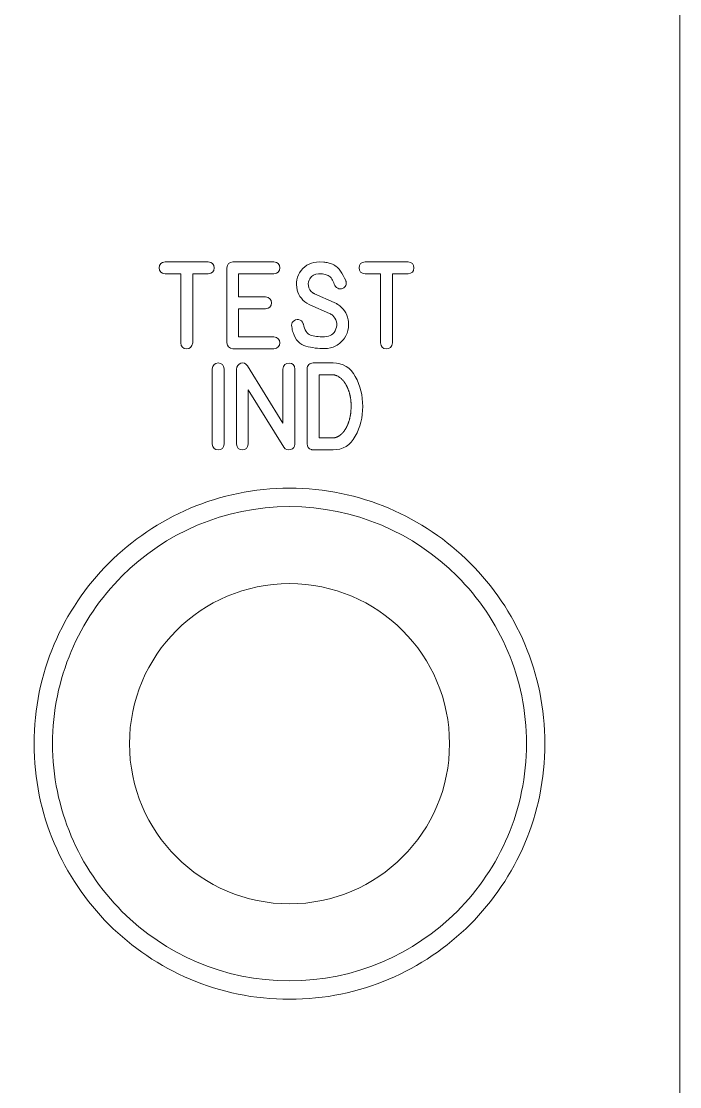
# Model space of a CAD drawing. Header units: millimetres. Extents: x -166 to 342, y -77 to 132.
# Drawn here: x 144.32 to 171.07, y -39.1 to 4.15 of the extents above; entities that cross this region are included whole.
import ezdxf

# ---------------------------------------------------------------- set-up
doc = ezdxf.new("R2010")
doc.units = ezdxf.units.MM
doc.header["$MEASUREMENT"] = 0
doc.layers.add('Engrave', color=7, linetype='Continuous')
doc.layers.add('Front', color=7, linetype='Continuous')

msp = doc.modelspace()

# ---------------------------------------------------------------- linework, layer by layer
at = {"layer": 'Engrave', "color": 140, "lineweight": 9}
for points, knots in [([(150.8, -8.9014), (150.8, -8.9014), (150.8, -6.1004), (150.8, -6.1004), (150.8, -6.1004), (150.8, -6.1004), (150.168, -6.1004), (150.168, -6.1004), (150.168, -6.1004), (150.0074, -6.0881), (149.9269, -6.007), (149.9275, -5.8588), (149.9275, -5.8588), (149.9281, -5.71), (150.0086, -5.6283), (150.168, -5.6148), (150.168, -5.6148), (150.168, -5.6148), (151.9165, -5.6148), (151.9165, -5.6148), (151.9165, -5.6148), (152.0747, -5.6271), (152.1546, -5.7089), (152.1552, -5.8588), (152.1552, -5.8588), (152.1558, -6.0081), (152.0759, -6.0893), (151.9165, -6.1004), (151.9165, -6.1004), (151.9165, -6.1004), (151.2862, -6.1004), (151.2862, -6.1004), (151.2862, -6.1004), (151.2862, -6.1004), (151.2862, -8.9014), (151.2862, -8.9014), (151.2862, -8.9014), (151.2598, -9.0643), (151.1751, -9.1449), (151.0317, -9.1425), (151.0317, -9.1425), (150.8888, -9.1401), (150.8118, -9.0596), (150.8, -8.9014)], [0, 0, 0, 0, 0.0833333, 0.0833333, 0.0833333, 0.0833333, 0.1666667, 0.1666667, 0.1666667, 0.1666667, 0.25, 0.25, 0.25, 0.25, 0.3333333, 0.3333333, 0.3333333, 0.3333333, 0.4166667, 0.4166667, 0.4166667, 0.4166667, 0.5, 0.5, 0.5, 0.5, 0.5833333, 0.5833333, 0.5833333, 0.5833333, 0.6666667, 0.6666667, 0.6666667, 0.6666667, 0.75, 0.75, 0.75, 0.75, 0.8333333, 0.8333333, 0.8333333, 0.8333333, 1, 1, 1, 1]), ([(154.5811, -6.0952), (154.5811, -6.0952), (153.153, -6.0952), (153.153, -6.0952), (153.153, -6.0952), (153.153, -6.0952), (153.153, -7.0376), (153.153, -7.0376), (153.153, -7.0376), (153.153, -7.0376), (154.2419, -7.0376), (154.2419, -7.0376), (154.2419, -7.0376), (154.4047, -7.0617), (154.4859, -7.1435), (154.4853, -7.2828), (154.4853, -7.2828), (154.4847, -7.4227), (154.4036, -7.5039), (154.2419, -7.5268), (154.2419, -7.5268), (154.2419, -7.5268), (153.153, -7.5268), (153.153, -7.5268), (153.153, -7.5268), (153.153, -7.5268), (153.153, -8.6586), (153.153, -8.6586), (153.153, -8.6586), (153.153, -8.6586), (154.5811, -8.6586), (154.5811, -8.6586), (154.5811, -8.6586), (154.7428, -8.6827), (154.8239, -8.7633), (154.8239, -8.9014), (154.8239, -8.9014), (154.8239, -9.039), (154.7428, -9.1196), (154.5811, -9.1425), (154.5811, -9.1425), (154.5811, -9.1425), (152.9137, -9.1425), (152.9137, -9.1425), (152.9137, -9.1425), (152.7702, -9.1243), (152.6885, -9.0425), (152.6691, -8.8979), (152.6691, -8.8979), (152.6691, -8.8979), (152.6691, -5.8559), (152.6691, -5.8559), (152.6691, -5.8559), (152.6909, -5.7042), (152.7726, -5.6242), (152.9137, -5.6148), (152.9137, -5.6148), (152.9137, -5.6148), (154.5811, -5.6148), (154.5811, -5.6148), (154.5811, -5.6148), (154.7428, -5.6271), (154.8239, -5.7083), (154.8233, -5.857), (154.8233, -5.857), (154.8228, -6.0058), (154.7416, -6.0852), (154.5811, -6.0952)], [0, 0, 0, 0, 0.0555556, 0.0555556, 0.0555556, 0.0555556, 0.1111111, 0.1111111, 0.1111111, 0.1111111, 0.1666667, 0.1666667, 0.1666667, 0.1666667, 0.2222222, 0.2222222, 0.2222222, 0.2222222, 0.2777778, 0.2777778, 0.2777778, 0.2777778, 0.3333333, 0.3333333, 0.3333333, 0.3333333, 0.3888889, 0.3888889, 0.3888889, 0.3888889, 0.4444444, 0.4444444, 0.4444444, 0.4444444, 0.5, 0.5, 0.5, 0.5, 0.5555556, 0.5555556, 0.5555556, 0.5555556, 0.6111111, 0.6111111, 0.6111111, 0.6111111, 0.6666667, 0.6666667, 0.6666667, 0.6666667, 0.7222222, 0.7222222, 0.7222222, 0.7222222, 0.7777778, 0.7777778, 0.7777778, 0.7777778, 0.8333333, 0.8333333, 0.8333333, 0.8333333, 0.8888889, 0.8888889, 0.8888889, 0.8888889, 1, 1, 1, 1]), ([(157.0352, -7.2652), (157.0352, -7.2652), (157.0628, -7.2769), (157.0628, -7.2769), (157.0628, -7.2769), (157.0628, -7.2769), (157.094, -7.2922), (157.094, -7.2922), (157.094, -7.2922), (157.094, -7.2922), (157.1216, -7.3081), (157.1216, -7.3081), (157.1216, -7.3081), (157.1293, -7.314), (157.1387, -7.3193), (157.1481, -7.3246), (157.1481, -7.3246), (157.1581, -7.3293), (157.1675, -7.3351), (157.1769, -7.3404), (157.1769, -7.3404), (157.4038, -7.4898), (157.5449, -7.6967), (157.5984, -7.9607), (157.5984, -7.9607), (157.619, -8.0642), (157.6237, -8.1706), (157.6126, -8.2794), (157.6126, -8.2794), (157.5937, -8.4358), (157.5391, -8.5798), (157.4479, -8.7127), (157.4479, -8.7127), (157.3568, -8.8456), (157.2421, -8.9479), (157.1046, -9.0202), (157.1046, -9.0202), (156.9564, -9.0984), (156.8029, -9.1372), (156.6442, -9.1372), (156.6442, -9.1372), (156.3779, -9.1372), (156.1239, -9.1031), (155.881, -9.0349), (155.881, -9.0349), (155.6388, -8.9667), (155.466, -8.7839), (155.3631, -8.4863), (155.3631, -8.4863), (155.3489, -8.4481), (155.339, -8.4093), (155.3319, -8.3693), (155.3319, -8.3693), (155.3248, -8.3288), (155.3166, -8.2888), (155.3078, -8.2482), (155.3078, -8.2482), (155.2907, -8.1659), (155.3107, -8.093), (155.3689, -8.0295), (155.3689, -8.0295), (155.4266, -7.9666), (155.4989, -7.9425), (155.5847, -7.9572), (155.5847, -7.9572), (155.6758, -7.976), (155.7388, -8.0319), (155.7746, -8.1259), (155.7746, -8.1259), (155.7746, -8.1259), (155.7799, -8.1418), (155.7799, -8.1418), (155.7799, -8.1418), (155.8346, -8.3911), (155.931, -8.5399), (156.068, -8.5881), (156.068, -8.5881), (156.2056, -8.6363), (156.3961, -8.658), (156.6407, -8.6533), (156.6407, -8.6533), (156.8659, -8.6533), (157.0205, -8.5475), (157.1046, -8.3364), (157.1046, -8.3364), (157.141, -8.2423), (157.1469, -8.1442), (157.1216, -8.0424), (157.1216, -8.0424), (157.0963, -7.9413), (157.0464, -7.8561), (156.9717, -7.7885), (156.9717, -7.7885), (156.9382, -7.7596), (156.8947, -7.7332), (156.8406, -7.7079), (156.8406, -7.7079), (156.8406, -7.7079), (156.0433, -7.3581), (156.0433, -7.3581), (156.0433, -7.3581), (156.0433, -7.3581), (156.0174, -7.344), (156.0174, -7.344), (156.0174, -7.344), (155.7564, -7.2064), (155.5947, -7.0106), (155.5318, -6.7566), (155.5318, -6.7566), (155.4548, -6.4626), (155.5083, -6.1992), (155.6929, -5.9652), (155.6929, -5.9652), (155.8769, -5.7318), (156.1192, -5.6148), (156.4184, -5.6148), (156.4184, -5.6148), (156.4184, -5.6148), (156.6083, -5.6201), (156.6083, -5.6201), (156.6083, -5.6201), (156.6701, -5.6313), (156.73, -5.6424), (156.7871, -5.6536), (156.7871, -5.6536), (156.8447, -5.6642), (156.9029, -5.683), (156.9611, -5.7095), (156.9611, -5.7095), (157.1057, -5.7771), (157.2169, -5.8706), (157.2939, -5.9887), (157.2939, -5.9887), (157.3709, -6.1069), (157.4403, -6.2351), (157.502, -6.3727), (157.502, -6.3727), (157.5079, -6.3856), (157.5132, -6.4003), (157.5179, -6.4174), (157.5179, -6.4174), (157.5302, -6.4738), (157.5244, -6.5249), (157.5003, -6.5708), (157.5003, -6.5708), (157.4867, -6.5996), (157.472, -6.6214), (157.4573, -6.6361), (157.4573, -6.6361), (157.4426, -6.6514), (157.4303, -6.6614), (157.4215, -6.6672), (157.4215, -6.6672), (157.3615, -6.7096), (157.2962, -6.7225), (157.2251, -6.7049), (157.2251, -6.7049), (157.1534, -6.689), (157.0993, -6.6431), (157.0611, -6.5673), (157.0611, -6.5673), (157.0311, -6.5008), (156.9993, -6.4326), (156.9658, -6.3633), (156.9658, -6.3633), (156.9317, -6.2939), (156.8841, -6.2363), (156.8235, -6.1898), (156.8235, -6.1898), (156.7982, -6.1716), (156.7736, -6.1581), (156.75, -6.1498), (156.75, -6.1498), (156.7265, -6.141), (156.7006, -6.1316), (156.6718, -6.121), (156.6718, -6.121), (156.6718, -6.121), (156.5601, -6.1022), (156.5601, -6.1022), (156.5601, -6.1022), (156.5601, -6.1022), (156.4014, -6.0969), (156.4014, -6.0969), (156.4014, -6.0969), (156.2473, -6.0993), (156.1297, -6.1657), (156.0486, -6.2968), (156.0486, -6.2968), (155.9933, -6.3809), (155.9728, -6.4744), (155.9863, -6.5779), (155.9863, -6.5779), (156.0022, -6.7049), (156.0621, -6.8036), (156.1656, -6.8742), (156.1656, -6.8742), (156.1703, -6.8771), (156.175, -6.8812), (156.1809, -6.8854), (156.1809, -6.8854), (156.1868, -6.8889), (156.1932, -6.893), (156.1997, -6.8965), (156.1997, -6.8965), (156.1997, -6.8965), (156.2191, -6.9048), (156.2191, -6.9048), (156.2191, -6.9048), (156.2191, -6.9048), (156.2397, -6.9136), (156.2397, -6.9136), (156.2397, -6.9136), (156.2397, -6.9136), (157.0352, -7.2652), (157.0352, -7.2652)], [0, 0, 0, 0, 0.0181818, 0.0181818, 0.0181818, 0.0181818, 0.0363636, 0.0363636, 0.0363636, 0.0363636, 0.0545455, 0.0545455, 0.0545455, 0.0545455, 0.0727273, 0.0727273, 0.0727273, 0.0727273, 0.0909091, 0.0909091, 0.0909091, 0.0909091, 0.1090909, 0.1090909, 0.1090909, 0.1090909, 0.1272727, 0.1272727, 0.1272727, 0.1272727, 0.1454545, 0.1454545, 0.1454545, 0.1454545, 0.1636364, 0.1636364, 0.1636364, 0.1636364, 0.1818182, 0.1818182, 0.1818182, 0.1818182, 0.2, 0.2, 0.2, 0.2, 0.2181818, 0.2181818, 0.2181818, 0.2181818, 0.2363636, 0.2363636, 0.2363636, 0.2363636, 0.2545455, 0.2545455, 0.2545455, 0.2545455, 0.2727273, 0.2727273, 0.2727273, 0.2727273, 0.2909091, 0.2909091, 0.2909091, 0.2909091, 0.3090909, 0.3090909, 0.3090909, 0.3090909, 0.3272727, 0.3272727, 0.3272727, 0.3272727, 0.3454545, 0.3454545, 0.3454545, 0.3454545, 0.3636364, 0.3636364, 0.3636364, 0.3636364, 0.3818182, 0.3818182, 0.3818182, 0.3818182, 0.4, 0.4, 0.4, 0.4, 0.4181818, 0.4181818, 0.4181818, 0.4181818, 0.4363636, 0.4363636, 0.4363636, 0.4363636, 0.4545455, 0.4545455, 0.4545455, 0.4545455, 0.4727273, 0.4727273, 0.4727273, 0.4727273, 0.4909091, 0.4909091, 0.4909091, 0.4909091, 0.5090909, 0.5090909, 0.5090909, 0.5090909, 0.5272727, 0.5272727, 0.5272727, 0.5272727, 0.5454545, 0.5454545, 0.5454545, 0.5454545, 0.5636364, 0.5636364, 0.5636364, 0.5636364, 0.5818182, 0.5818182, 0.5818182, 0.5818182, 0.6, 0.6, 0.6, 0.6, 0.6181818, 0.6181818, 0.6181818, 0.6181818, 0.6363636, 0.6363636, 0.6363636, 0.6363636, 0.6545455, 0.6545455, 0.6545455, 0.6545455, 0.6727273, 0.6727273, 0.6727273, 0.6727273, 0.6909091, 0.6909091, 0.6909091, 0.6909091, 0.7090909, 0.7090909, 0.7090909, 0.7090909, 0.7272727, 0.7272727, 0.7272727, 0.7272727, 0.7454545, 0.7454545, 0.7454545, 0.7454545, 0.7636364, 0.7636364, 0.7636364, 0.7636364, 0.7818182, 0.7818182, 0.7818182, 0.7818182, 0.8, 0.8, 0.8, 0.8, 0.8181818, 0.8181818, 0.8181818, 0.8181818, 0.8363636, 0.8363636, 0.8363636, 0.8363636, 0.8545455, 0.8545455, 0.8545455, 0.8545455, 0.8727273, 0.8727273, 0.8727273, 0.8727273, 0.8909091, 0.8909091, 0.8909091, 0.8909091, 0.9090909, 0.9090909, 0.9090909, 0.9090909, 0.9272727, 0.9272727, 0.9272727, 0.9272727, 0.9454545, 0.9454545, 0.9454545, 0.9454545, 0.9636364, 0.9636364, 0.9636364, 0.9636364, 1, 1, 1, 1]), ([(158.9178, -8.9014), (158.9178, -8.9014), (158.9178, -6.1004), (158.9178, -6.1004), (158.9178, -6.1004), (158.9178, -6.1004), (158.2858, -6.1004), (158.2858, -6.1004), (158.2858, -6.1004), (158.1252, -6.0881), (158.0447, -6.007), (158.0453, -5.8588), (158.0453, -5.8588), (158.0459, -5.71), (158.1264, -5.6283), (158.2858, -5.6148), (158.2858, -5.6148), (158.2858, -5.6148), (160.0343, -5.6148), (160.0343, -5.6148), (160.0343, -5.6148), (160.1925, -5.6271), (160.2724, -5.7089), (160.273, -5.8588), (160.273, -5.8588), (160.2736, -6.0081), (160.1937, -6.0893), (160.0343, -6.1004), (160.0343, -6.1004), (160.0343, -6.1004), (159.404, -6.1004), (159.404, -6.1004), (159.404, -6.1004), (159.404, -6.1004), (159.404, -8.9014), (159.404, -8.9014), (159.404, -8.9014), (159.3776, -9.0643), (159.2929, -9.1449), (159.1495, -9.1425), (159.1495, -9.1425), (159.0066, -9.1401), (158.9296, -9.0596), (158.9178, -8.9014)], [0, 0, 0, 0, 0.0833333, 0.0833333, 0.0833333, 0.0833333, 0.1666667, 0.1666667, 0.1666667, 0.1666667, 0.25, 0.25, 0.25, 0.25, 0.3333333, 0.3333333, 0.3333333, 0.3333333, 0.4166667, 0.4166667, 0.4166667, 0.4166667, 0.5, 0.5, 0.5, 0.5, 0.5833333, 0.5833333, 0.5833333, 0.5833333, 0.6666667, 0.6666667, 0.6666667, 0.6666667, 0.75, 0.75, 0.75, 0.75, 0.8333333, 0.8333333, 0.8333333, 0.8333333, 1, 1, 1, 1]), ([(152.5706, -13.0083), (152.5453, -13.17), (152.4636, -13.2505), (152.3254, -13.2499), (152.3254, -13.2499), (152.1866, -13.2493), (152.1055, -13.1688), (152.0814, -13.0083), (152.0814, -13.0083), (152.0814, -13.0083), (152.0814, -9.9627), (152.0814, -9.9627), (152.0814, -9.9627), (152.1055, -9.801), (152.1866, -9.7193), (152.3254, -9.7187), (152.3254, -9.7187), (152.4636, -9.7181), (152.5453, -9.7998), (152.5706, -9.9627), (152.5706, -9.9627), (152.5706, -9.9627), (152.5706, -13.0083), (152.5706, -13.0083)], [0, 0, 0, 0, 0.1428571, 0.1428571, 0.1428571, 0.1428571, 0.2857143, 0.2857143, 0.2857143, 0.2857143, 0.4285714, 0.4285714, 0.4285714, 0.4285714, 0.5714286, 0.5714286, 0.5714286, 0.5714286, 0.7142857, 0.7142857, 0.7142857, 0.7142857, 1, 1, 1, 1]), ([(155.4385, -13.0083), (155.4385, -13.1288), (155.3803, -13.2052), (155.2639, -13.2382), (155.2639, -13.2382), (155.1469, -13.2705), (155.057, -13.2364), (154.9923, -13.1353), (154.9923, -13.1353), (154.9923, -13.1353), (153.5453, -10.8152), (153.5453, -10.8152), (153.5453, -10.8152), (153.5453, -10.8152), (153.5453, -13.0083), (153.5453, -13.0083), (153.5453, -13.0083), (153.5201, -13.1688), (153.4389, -13.2493), (153.3019, -13.2493), (153.3019, -13.2493), (153.1644, -13.2493), (153.0838, -13.1688), (153.0597, -13.0083), (153.0597, -13.0083), (153.0597, -13.0083), (153.0597, -9.9662), (153.0597, -9.9662), (153.0597, -9.9662), (153.0768, -9.8469), (153.1379, -9.7681), (153.2431, -9.7299), (153.2431, -9.7299), (153.3484, -9.6922), (153.436, -9.7281), (153.506, -9.8369), (153.506, -9.8369), (153.506, -9.8369), (154.9529, -12.1604), (154.9529, -12.1604), (154.9529, -12.1604), (154.9529, -12.1604), (154.9529, -9.9662), (154.9529, -9.9662), (154.9529, -9.9662), (154.9747, -9.8022), (155.0581, -9.7205), (155.2034, -9.7222), (155.2034, -9.7222), (155.3486, -9.724), (155.4268, -9.8051), (155.4385, -9.9662), (155.4385, -9.9662), (155.4385, -9.9662), (155.4385, -13.0083), (155.4385, -13.0083)], [0, 0, 0, 0, 0.0666667, 0.0666667, 0.0666667, 0.0666667, 0.1333333, 0.1333333, 0.1333333, 0.1333333, 0.2, 0.2, 0.2, 0.2, 0.2666667, 0.2666667, 0.2666667, 0.2666667, 0.3333333, 0.3333333, 0.3333333, 0.3333333, 0.4, 0.4, 0.4, 0.4, 0.4666667, 0.4666667, 0.4666667, 0.4666667, 0.5333333, 0.5333333, 0.5333333, 0.5333333, 0.6, 0.6, 0.6, 0.6, 0.6666667, 0.6666667, 0.6666667, 0.6666667, 0.7333333, 0.7333333, 0.7333333, 0.7333333, 0.8, 0.8, 0.8, 0.8, 0.8666667, 0.8666667, 0.8666667, 0.8666667, 1, 1, 1, 1]), ([(156.1741, -9.7181), (156.1741, -9.7181), (156.9854, -9.7181), (156.9854, -9.7181), (156.9854, -9.7181), (157.3888, -9.7181), (157.6904, -9.9015), (157.8915, -10.269), (157.8915, -10.269), (158.0925, -10.6365), (158.1931, -11.041), (158.1931, -11.482), (158.1931, -11.482), (158.1931, -11.9229), (158.092, -12.3268), (157.8909, -12.6943), (157.8909, -12.6943), (157.6892, -13.0618), (157.3876, -13.2458), (156.9854, -13.2458), (156.9854, -13.2458), (156.9854, -13.2458), (156.1741, -13.2458), (156.1741, -13.2458), (156.1741, -13.2458), (156.1741, -13.2458), (156.1776, -13.2458), (156.1776, -13.2458), (156.1776, -13.2458), (156.1776, -13.2458), (156.1741, -13.2458), (156.1741, -13.2458), (156.1741, -13.2458), (156.1364, -13.2399), (156.1159, -13.2364), (156.1123, -13.2352), (156.1123, -13.2352), (155.993, -13.207), (155.9336, -13.1288), (155.9348, -13.0012), (155.9348, -13.0012), (155.9348, -13.0012), (155.933, -13.0012), (155.933, -13.0012), (155.933, -13.0012), (155.933, -13.0012), (155.9348, -9.9592), (155.9348, -9.9592), (155.9348, -9.9592), (155.9336, -9.9556), (155.933, -9.9509), (155.933, -9.9456), (155.933, -9.9456), (155.9365, -9.8821), (155.9612, -9.8286), (156.0077, -9.7845), (156.0077, -9.7845), (156.0547, -9.7404), (156.1106, -9.7181), (156.1758, -9.7181), (156.1758, -9.7181), (156.1758, -9.7181), (156.1741, -9.7181), (156.1741, -9.7181)], [0, 0, 0, 0, 0.0588235, 0.0588235, 0.0588235, 0.0588235, 0.1176471, 0.1176471, 0.1176471, 0.1176471, 0.1764706, 0.1764706, 0.1764706, 0.1764706, 0.2352941, 0.2352941, 0.2352941, 0.2352941, 0.2941176, 0.2941176, 0.2941176, 0.2941176, 0.3529412, 0.3529412, 0.3529412, 0.3529412, 0.4117647, 0.4117647, 0.4117647, 0.4117647, 0.4705882, 0.4705882, 0.4705882, 0.4705882, 0.5294118, 0.5294118, 0.5294118, 0.5294118, 0.5882353, 0.5882353, 0.5882353, 0.5882353, 0.6470588, 0.6470588, 0.6470588, 0.6470588, 0.7058824, 0.7058824, 0.7058824, 0.7058824, 0.7647059, 0.7647059, 0.7647059, 0.7647059, 0.8235294, 0.8235294, 0.8235294, 0.8235294, 0.8823529, 0.8823529, 0.8823529, 0.8823529, 1, 1, 1, 1]), ([(156.9854, -12.7602), (156.9878, -12.7602), (156.9901, -12.7602), (156.9925, -12.7602), (156.9925, -12.7602), (156.9948, -12.7602), (156.9978, -12.7602), (157.0007, -12.7602), (157.0007, -12.7602), (157.0031, -12.7602), (157.0054, -12.7596), (157.0072, -12.759), (157.0072, -12.759), (157.0089, -12.7584), (157.0113, -12.7584), (157.0148, -12.7584), (157.0148, -12.7584), (157.0172, -12.7584), (157.0195, -12.7578), (157.0225, -12.7572), (157.0225, -12.7572), (157.0254, -12.7566), (157.0284, -12.7566), (157.0319, -12.7566), (157.0319, -12.7566), (157.0342, -12.7566), (157.0366, -12.756), (157.0389, -12.756), (157.0389, -12.756), (157.0413, -12.7554), (157.0442, -12.7549), (157.0478, -12.7549), (157.0478, -12.7549), (157.0495, -12.7549), (157.0519, -12.7549), (157.0542, -12.7543), (157.0542, -12.7543), (157.0566, -12.7537), (157.0595, -12.7531), (157.063, -12.7531), (157.063, -12.7531), (157.0677, -12.7507), (157.0724, -12.7496), (157.0766, -12.7496), (157.0766, -12.7496), (157.0789, -12.7496), (157.0813, -12.749), (157.0836, -12.7472), (157.0836, -12.7472), (157.086, -12.7455), (157.0889, -12.7437), (157.0924, -12.7431), (157.0924, -12.7431), (157.0948, -12.7431), (157.0971, -12.7425), (157.1001, -12.7419), (157.1001, -12.7419), (157.103, -12.7413), (157.106, -12.7408), (157.1095, -12.7396), (157.1095, -12.7396), (157.1118, -12.7396), (157.1142, -12.739), (157.1165, -12.7378), (157.1165, -12.7378), (157.1189, -12.7366), (157.1212, -12.7355), (157.1248, -12.7343), (157.1248, -12.7343), (157.1318, -12.7319), (157.1371, -12.7296), (157.1406, -12.7272), (157.1406, -12.7272), (157.1612, -12.7202), (157.1671, -12.7184), (157.1577, -12.7202), (157.1577, -12.7202), (157.1601, -12.7202), (157.1624, -12.7196), (157.1648, -12.7178), (157.1648, -12.7178), (157.1671, -12.7161), (157.17, -12.7149), (157.173, -12.7137), (157.173, -12.7137), (157.1836, -12.7066), (157.1883, -12.7037), (157.1871, -12.7049), (157.1871, -12.7049), (157.1983, -12.699), (157.2041, -12.6961), (157.2041, -12.6961), (157.2041, -12.6961), (157.2065, -12.6949), (157.2089, -12.6937), (157.2112, -12.692), (157.2112, -12.692), (157.2136, -12.6902), (157.2165, -12.6884), (157.22, -12.6861), (157.22, -12.6861), (157.23, -12.679), (157.2353, -12.6755), (157.2353, -12.6755), (157.2353, -12.6755), (157.2377, -12.6743), (157.24, -12.6731), (157.243, -12.6714), (157.243, -12.6714), (157.2459, -12.6696), (157.2488, -12.6678), (157.2524, -12.6655), (157.2524, -12.6655), (157.2547, -12.6643), (157.2571, -12.6626), (157.2594, -12.6602), (157.2594, -12.6602), (157.2618, -12.6579), (157.2647, -12.6555), (157.2682, -12.6531), (157.2682, -12.6531), (157.27, -12.652), (157.2724, -12.6508), (157.2747, -12.649), (157.2747, -12.649), (157.2771, -12.6473), (157.28, -12.6449), (157.2835, -12.6432), (157.2835, -12.6432), (157.2859, -12.6408), (157.2918, -12.6361), (157.3006, -12.629), (157.3006, -12.629), (157.31, -12.6196), (157.3147, -12.6155), (157.3147, -12.6155), (157.3147, -12.6155), (157.317, -12.6132), (157.3188, -12.6108), (157.3211, -12.6085), (157.3211, -12.6085), (157.3235, -12.6061), (157.3264, -12.6032), (157.33, -12.5996), (157.33, -12.5996), (157.3323, -12.5973), (157.3347, -12.5955), (157.337, -12.5932), (157.337, -12.5932), (157.3394, -12.5908), (157.3417, -12.5879), (157.3453, -12.5844), (157.3453, -12.5844), (157.3488, -12.582), (157.3541, -12.5773), (157.3611, -12.5708), (157.3611, -12.5708), (157.3635, -12.5685), (157.3658, -12.5661), (157.3676, -12.5638), (157.3676, -12.5638), (157.3699, -12.5614), (157.3729, -12.5585), (157.3764, -12.555), (157.3764, -12.555), (157.3788, -12.5526), (157.3811, -12.5503), (157.3835, -12.5473), (157.3835, -12.5473), (157.3858, -12.5444), (157.3888, -12.5414), (157.3917, -12.5379), (157.3917, -12.5379), (157.4058, -12.5197), (157.4105, -12.5138), (157.4058, -12.5209), (157.4058, -12.5209), (157.414, -12.5126), (157.4187, -12.5062), (157.4211, -12.5015), (157.4211, -12.5015), (157.4317, -12.4879), (157.4364, -12.4815), (157.4352, -12.4826), (157.4352, -12.4826), (157.4376, -12.4791), (157.4399, -12.4762), (157.4417, -12.4732), (157.4417, -12.4732), (157.444, -12.4703), (157.447, -12.4674), (157.4505, -12.4638), (157.4505, -12.4638), (157.4529, -12.4603), (157.4546, -12.4568), (157.4564, -12.4532), (157.4564, -12.4532), (157.4581, -12.4497), (157.4611, -12.4468), (157.464, -12.4432), (157.464, -12.4432), (157.4652, -12.4397), (157.4675, -12.4362), (157.4705, -12.4321), (157.4705, -12.4321), (157.4734, -12.428), (157.4758, -12.4244), (157.4781, -12.4209), (157.4781, -12.4209), (157.4852, -12.4115), (157.4893, -12.4044), (157.4917, -12.3997), (157.4917, -12.3997), (157.494, -12.3968), (157.4964, -12.3927), (157.4981, -12.3886), (157.4981, -12.3886), (157.4999, -12.385), (157.5022, -12.3809), (157.5058, -12.3774), (157.5058, -12.3774), (157.5081, -12.3745), (157.5099, -12.3703), (157.5116, -12.3662), (157.5116, -12.3662), (157.5134, -12.3627), (157.5158, -12.3586), (157.5193, -12.3551), (157.5193, -12.3551), (157.5216, -12.3498), (157.5252, -12.3421), (157.5299, -12.3327), (157.5299, -12.3327), (157.5322, -12.3292), (157.534, -12.3257), (157.5358, -12.321), (157.5358, -12.321), (157.5375, -12.3163), (157.5399, -12.3115), (157.5434, -12.3068), (157.5434, -12.3068), (157.5457, -12.3033), (157.5481, -12.2998), (157.5499, -12.2957), (157.5499, -12.2957), (157.551, -12.2916), (157.554, -12.2874), (157.5575, -12.2827), (157.5575, -12.2827), (157.5587, -12.2792), (157.5599, -12.2757), (157.5616, -12.271), (157.5616, -12.271), (157.5634, -12.2663), (157.5651, -12.2616), (157.5675, -12.2569), (157.5675, -12.2569), (157.571, -12.2516), (157.5751, -12.2428), (157.5798, -12.231), (157.5798, -12.231), (157.591, -12.2028), (157.5951, -12.1934), (157.5916, -12.204), (157.5916, -12.204), (157.5928, -12.2004), (157.5945, -12.1957), (157.5963, -12.191), (157.5963, -12.191), (157.5981, -12.1857), (157.5998, -12.1804), (157.6022, -12.1763), (157.6022, -12.1763), (157.6034, -12.1716), (157.6045, -12.1669), (157.6063, -12.1622), (157.6063, -12.1622), (157.6081, -12.1575), (157.6104, -12.1528), (157.6122, -12.1469), (157.6122, -12.1469), (157.6157, -12.1363), (157.6187, -12.1275), (157.621, -12.1193), (157.621, -12.1193), (157.6222, -12.1146), (157.6234, -12.1099), (157.6251, -12.1052), (157.6251, -12.1052), (157.6269, -12.1011), (157.6292, -12.0958), (157.6316, -12.0899), (157.6316, -12.0899), (157.6269, -12.1016), (157.6298, -12.0917), (157.6398, -12.0605), (157.6398, -12.0605), (157.6422, -12.0552), (157.6457, -12.0452), (157.6504, -12.0317), (157.6504, -12.0317), (157.6504, -12.027), (157.651, -12.0217), (157.6528, -12.017), (157.6528, -12.017), (157.6545, -12.0117), (157.6563, -12.0064), (157.6575, -12.0005), (157.6575, -12.0005), (157.6586, -11.9958), (157.6598, -11.9911), (157.661, -11.9858), (157.661, -11.9858), (157.6616, -11.9805), (157.6633, -11.9752), (157.6657, -11.9694), (157.6657, -11.9694), (157.6657, -11.9658), (157.6669, -11.9617), (157.6686, -11.9564), (157.6686, -11.9564), (157.6704, -11.9511), (157.6716, -11.9458), (157.6727, -11.94), (157.6727, -11.94), (157.6739, -11.9323), (157.6757, -11.9211), (157.678, -11.9076), (157.678, -11.9076), (157.678, -11.9029), (157.6786, -11.8982), (157.6804, -11.8929), (157.6804, -11.8929), (157.6822, -11.8876), (157.6839, -11.8823), (157.6845, -11.8765), (157.6845, -11.8765), (157.6845, -11.8718), (157.6851, -11.8671), (157.6863, -11.8618), (157.6863, -11.8618), (157.6874, -11.8565), (157.6886, -11.8512), (157.6898, -11.8453), (157.6898, -11.8453), (157.691, -11.8371), (157.6927, -11.8265), (157.6951, -11.8124), (157.6951, -11.8124), (157.6951, -11.8083), (157.6963, -11.803), (157.698, -11.7971), (157.698, -11.7971), (157.6992, -11.7912), (157.701, -11.7859), (157.7021, -11.78), (157.7021, -11.78), (157.7021, -11.7718), (157.7033, -11.7612), (157.7057, -11.7471), (157.7057, -11.7471), (157.7057, -11.7424), (157.7057, -11.7377), (157.7063, -11.7324), (157.7063, -11.7324), (157.7068, -11.7271), (157.708, -11.7212), (157.7092, -11.7148), (157.7092, -11.7148), (157.711, -11.7007), (157.7121, -11.6901), (157.7121, -11.6819), (157.7121, -11.6819), (157.7133, -11.6736), (157.7139, -11.663), (157.7139, -11.6489), (157.7139, -11.6489), (157.7151, -11.6407), (157.7157, -11.6295), (157.7157, -11.6148), (157.7157, -11.6148), (157.7168, -11.6066), (157.7174, -11.5954), (157.7174, -11.5819), (157.7174, -11.5819), (157.7174, -11.576), (157.718, -11.5707), (157.7186, -11.5654), (157.7186, -11.5654), (157.7192, -11.5601), (157.7198, -11.5543), (157.721, -11.5472), (157.721, -11.5472), (157.721, -11.5425), (157.7215, -11.5378), (157.7221, -11.5325), (157.7221, -11.5325), (157.7221, -11.5278), (157.7227, -11.5213), (157.7227, -11.5149), (157.7227, -11.5149), (157.7227, -11.5102), (157.7227, -11.5049), (157.7227, -11.499), (157.7227, -11.499), (157.7227, -11.4937), (157.7227, -11.4878), (157.7227, -11.482), (157.7227, -11.482), (157.7227, -11.4761), (157.7227, -11.4708), (157.7227, -11.4655), (157.7227, -11.4655), (157.7227, -11.4602), (157.7227, -11.4549), (157.7227, -11.449), (157.7227, -11.449), (157.7227, -11.4437), (157.7221, -11.4379), (157.7221, -11.4332), (157.7221, -11.4332), (157.7215, -11.4279), (157.721, -11.4214), (157.721, -11.4149), (157.721, -11.4149), (157.721, -11.4102), (157.721, -11.4049), (157.721, -11.399), (157.721, -11.399), (157.721, -11.3938), (157.721, -11.3879), (157.721, -11.382), (157.721, -11.382), (157.721, -11.3749), (157.7198, -11.3638), (157.7174, -11.3473), (157.7174, -11.3473), (157.7174, -11.3338), (157.7168, -11.3232), (157.7157, -11.3167), (157.7157, -11.3167), (157.7157, -11.3085), (157.7145, -11.2967), (157.7121, -11.2803), (157.7121, -11.2803), (157.7121, -11.2668), (157.7115, -11.2562), (157.7104, -11.2491), (157.7104, -11.2491), (157.7104, -11.2415), (157.7098, -11.2303), (157.7074, -11.2168), (157.7074, -11.2168), (157.7063, -11.2121), (157.7051, -11.2068), (157.7045, -11.2009), (157.7045, -11.2009), (157.7039, -11.1956), (157.7039, -11.1897), (157.7039, -11.1839), (157.7039, -11.1839), (157.7016, -11.1703), (157.6992, -11.1592), (157.6968, -11.1509), (157.6968, -11.1509), (157.6957, -11.1468), (157.6945, -11.1415), (157.6933, -11.1368), (157.6933, -11.1368), (157.6921, -11.1315), (157.6916, -11.1262), (157.6916, -11.1204), (157.6916, -11.1204), (157.6904, -11.1121), (157.6886, -11.1015), (157.6863, -11.0874), (157.6863, -11.0874), (157.6851, -11.0792), (157.6839, -11.0686), (157.6816, -11.0545), (157.6816, -11.0545), (157.6769, -11.041), (157.6739, -11.0304), (157.6727, -11.0239), (157.6727, -11.0239), (157.6704, -11.0098), (157.6686, -11.0004), (157.6675, -10.9945), (157.6675, -10.9945), (157.6651, -10.9898), (157.6633, -10.9851), (157.6622, -10.9798), (157.6622, -10.9798), (157.661, -10.9745), (157.6604, -10.9693), (157.6592, -10.9634), (157.6592, -10.9634), (157.658, -10.9587), (157.6563, -10.954), (157.6539, -10.9487), (157.6539, -10.9487), (157.6516, -10.9434), (157.6504, -10.9381), (157.6504, -10.9322), (157.6504, -10.9322), (157.6398, -10.9016), (157.6369, -10.8916), (157.6416, -10.9034), (157.6416, -10.9034), (157.6392, -10.8952), (157.6369, -10.8852), (157.6334, -10.874), (157.6334, -10.874), (157.631, -10.8705), (157.6286, -10.8664), (157.6269, -10.8611), (157.6269, -10.8611), (157.6251, -10.8558), (157.6239, -10.8511), (157.6228, -10.8464), (157.6228, -10.8464), (157.6216, -10.8428), (157.6181, -10.8329), (157.6122, -10.817), (157.6122, -10.817), (157.6081, -10.8058), (157.6045, -10.7964), (157.6022, -10.7893), (157.6022, -10.7893), (157.5998, -10.7858), (157.5981, -10.7817), (157.5963, -10.7764), (157.5963, -10.7764), (157.5945, -10.7711), (157.5928, -10.7664), (157.5916, -10.7617), (157.5916, -10.7617), (157.5893, -10.7588), (157.5869, -10.7547), (157.5851, -10.75), (157.5851, -10.75), (157.5828, -10.7452), (157.581, -10.7405), (157.5798, -10.7358), (157.5798, -10.7358), (157.5751, -10.7247), (157.571, -10.7159), (157.5675, -10.71), (157.5675, -10.71), (157.5628, -10.6988), (157.5599, -10.6906), (157.5575, -10.6859), (157.5575, -10.6859), (157.5528, -10.6747), (157.5487, -10.6659), (157.5452, -10.6606), (157.5452, -10.6606), (157.5428, -10.6571), (157.5405, -10.6529), (157.5387, -10.6488), (157.5387, -10.6488), (157.5363, -10.6453), (157.5346, -10.6412), (157.5334, -10.6377), (157.5334, -10.6377), (157.5263, -10.6265), (157.5216, -10.6183), (157.5193, -10.6135), (157.5193, -10.6135), (157.5093, -10.5977), (157.5046, -10.59), (157.5058, -10.5912), (157.5058, -10.5912), (157.5022, -10.5877), (157.4999, -10.5842), (157.4981, -10.58), (157.4981, -10.58), (157.4964, -10.5759), (157.494, -10.5724), (157.4917, -10.5689), (157.4917, -10.5689), (157.4893, -10.5642), (157.4852, -10.5577), (157.4781, -10.5483), (157.4781, -10.5483), (157.4758, -10.5448), (157.4734, -10.5412), (157.4711, -10.5383), (157.4711, -10.5383), (157.4687, -10.5348), (157.467, -10.5312), (157.4658, -10.5277), (157.4658, -10.5277), (157.4605, -10.5171), (157.4505, -10.5042), (157.437, -10.4883), (157.437, -10.4883), (157.4346, -10.486), (157.4252, -10.473), (157.4093, -10.4501), (157.4093, -10.4501), (157.3952, -10.4342), (157.3852, -10.4225), (157.3782, -10.4154), (157.3782, -10.4154), (157.3711, -10.4078), (157.3611, -10.3966), (157.347, -10.3831), (157.347, -10.3831), (157.3382, -10.3725), (157.3282, -10.3631), (157.3176, -10.3537), (157.3176, -10.3537), (157.31, -10.3478), (157.2988, -10.3396), (157.2853, -10.3278), (157.2853, -10.3278), (157.2735, -10.3184), (157.2629, -10.3102), (157.2524, -10.3019), (157.2524, -10.3019), (157.2259, -10.2849), (157.2153, -10.2772), (157.22, -10.2796), (157.22, -10.2796), (157.1965, -10.2661), (157.1865, -10.2596), (157.1889, -10.2608), (157.1889, -10.2608), (157.1889, -10.2608), (157.1783, -10.2555), (157.1577, -10.2449), (157.1577, -10.2449), (157.153, -10.2431), (157.1424, -10.239), (157.1248, -10.2331), (157.1248, -10.2331), (157.1101, -10.2273), (157.0989, -10.2231), (157.0924, -10.2208), (157.0924, -10.2208), (157.0866, -10.2202), (157.0813, -10.2184), (157.0766, -10.2167), (157.0766, -10.2167), (157.0724, -10.2149), (157.0677, -10.2132), (157.063, -10.2108), (157.063, -10.2108), (157.0425, -10.2073), (157.0319, -10.2055), (157.0319, -10.2055), (157.0319, -10.2055), (157.0248, -10.2043), (157.0148, -10.2037), (157.0007, -10.2037), (157.0007, -10.2037), (156.9978, -10.2037), (156.9948, -10.2037), (156.9925, -10.2037), (156.9925, -10.2037), (156.9901, -10.2037), (156.9878, -10.2037), (156.9854, -10.2037), (156.9854, -10.2037), (156.9854, -10.2037), (156.4169, -10.2037), (156.4169, -10.2037), (156.4169, -10.2037), (156.4169, -10.2037), (156.4169, -12.7602), (156.4169, -12.7602), (156.4169, -12.7602), (156.4169, -12.7602), (156.4169, -12.7602), (156.4169, -12.7602), (156.4169, -12.7602), (156.4169, -12.7602), (156.9854, -12.7602), (156.9854, -12.7602)], [0, 0, 0, 0, 0.005848, 0.005848, 0.005848, 0.005848, 0.0116959, 0.0116959, 0.0116959, 0.0116959, 0.0175439, 0.0175439, 0.0175439, 0.0175439, 0.0233918, 0.0233918, 0.0233918, 0.0233918, 0.0292398, 0.0292398, 0.0292398, 0.0292398, 0.0350877, 0.0350877, 0.0350877, 0.0350877, 0.0409357, 0.0409357, 0.0409357, 0.0409357, 0.0467836, 0.0467836, 0.0467836, 0.0467836, 0.0526316, 0.0526316, 0.0526316, 0.0526316, 0.0584795, 0.0584795, 0.0584795, 0.0584795, 0.0643275, 0.0643275, 0.0643275, 0.0643275, 0.0701754, 0.0701754, 0.0701754, 0.0701754, 0.0760234, 0.0760234, 0.0760234, 0.0760234, 0.0818713, 0.0818713, 0.0818713, 0.0818713, 0.0877193, 0.0877193, 0.0877193, 0.0877193, 0.0935673, 0.0935673, 0.0935673, 0.0935673, 0.0994152, 0.0994152, 0.0994152, 0.0994152, 0.1052632, 0.1052632, 0.1052632, 0.1052632, 0.1111111, 0.1111111, 0.1111111, 0.1111111, 0.1169591, 0.1169591, 0.1169591, 0.1169591, 0.122807, 0.122807, 0.122807, 0.122807, 0.128655, 0.128655, 0.128655, 0.128655, 0.1345029, 0.1345029, 0.1345029, 0.1345029, 0.1403509, 0.1403509, 0.1403509, 0.1403509, 0.1461988, 0.1461988, 0.1461988, 0.1461988, 0.1520468, 0.1520468, 0.1520468, 0.1520468, 0.1578947, 0.1578947, 0.1578947, 0.1578947, 0.1637427, 0.1637427, 0.1637427, 0.1637427, 0.1695906, 0.1695906, 0.1695906, 0.1695906, 0.1754386, 0.1754386, 0.1754386, 0.1754386, 0.1812865, 0.1812865, 0.1812865, 0.1812865, 0.1871345, 0.1871345, 0.1871345, 0.1871345, 0.1929825, 0.1929825, 0.1929825, 0.1929825, 0.1988304, 0.1988304, 0.1988304, 0.1988304, 0.2046784, 0.2046784, 0.2046784, 0.2046784, 0.2105263, 0.2105263, 0.2105263, 0.2105263, 0.2163743, 0.2163743, 0.2163743, 0.2163743, 0.2222222, 0.2222222, 0.2222222, 0.2222222, 0.2280702, 0.2280702, 0.2280702, 0.2280702, 0.2339181, 0.2339181, 0.2339181, 0.2339181, 0.2397661, 0.2397661, 0.2397661, 0.2397661, 0.245614, 0.245614, 0.245614, 0.245614, 0.251462, 0.251462, 0.251462, 0.251462, 0.2573099, 0.2573099, 0.2573099, 0.2573099, 0.2631579, 0.2631579, 0.2631579, 0.2631579, 0.2690058, 0.2690058, 0.2690058, 0.2690058, 0.2748538, 0.2748538, 0.2748538, 0.2748538, 0.2807018, 0.2807018, 0.2807018, 0.2807018, 0.2865497, 0.2865497, 0.2865497, 0.2865497, 0.2923977, 0.2923977, 0.2923977, 0.2923977, 0.2982456, 0.2982456, 0.2982456, 0.2982456, 0.3040936, 0.3040936, 0.3040936, 0.3040936, 0.3099415, 0.3099415, 0.3099415, 0.3099415, 0.3157895, 0.3157895, 0.3157895, 0.3157895, 0.3216374, 0.3216374, 0.3216374, 0.3216374, 0.3274854, 0.3274854, 0.3274854, 0.3274854, 0.3333333, 0.3333333, 0.3333333, 0.3333333, 0.3391813, 0.3391813, 0.3391813, 0.3391813, 0.3450292, 0.3450292, 0.3450292, 0.3450292, 0.3508772, 0.3508772, 0.3508772, 0.3508772, 0.3567251, 0.3567251, 0.3567251, 0.3567251, 0.3625731, 0.3625731, 0.3625731, 0.3625731, 0.3684211, 0.3684211, 0.3684211, 0.3684211, 0.374269, 0.374269, 0.374269, 0.374269, 0.380117, 0.380117, 0.380117, 0.380117, 0.3859649, 0.3859649, 0.3859649, 0.3859649, 0.3918129, 0.3918129, 0.3918129, 0.3918129, 0.3976608, 0.3976608, 0.3976608, 0.3976608, 0.4035088, 0.4035088, 0.4035088, 0.4035088, 0.4093567, 0.4093567, 0.4093567, 0.4093567, 0.4152047, 0.4152047, 0.4152047, 0.4152047, 0.4210526, 0.4210526, 0.4210526, 0.4210526, 0.4269006, 0.4269006, 0.4269006, 0.4269006, 0.4327485, 0.4327485, 0.4327485, 0.4327485, 0.4385965, 0.4385965, 0.4385965, 0.4385965, 0.4444444, 0.4444444, 0.4444444, 0.4444444, 0.4502924, 0.4502924, 0.4502924, 0.4502924, 0.4561404, 0.4561404, 0.4561404, 0.4561404, 0.4619883, 0.4619883, 0.4619883, 0.4619883, 0.4678363, 0.4678363, 0.4678363, 0.4678363, 0.4736842, 0.4736842, 0.4736842, 0.4736842, 0.4795322, 0.4795322, 0.4795322, 0.4795322, 0.4853801, 0.4853801, 0.4853801, 0.4853801, 0.4912281, 0.4912281, 0.4912281, 0.4912281, 0.497076, 0.497076, 0.497076, 0.497076, 0.502924, 0.502924, 0.502924, 0.502924, 0.5087719, 0.5087719, 0.5087719, 0.5087719, 0.5146199, 0.5146199, 0.5146199, 0.5146199, 0.5204678, 0.5204678, 0.5204678, 0.5204678, 0.5263158, 0.5263158, 0.5263158, 0.5263158, 0.5321637, 0.5321637, 0.5321637, 0.5321637, 0.5380117, 0.5380117, 0.5380117, 0.5380117, 0.5438596, 0.5438596, 0.5438596, 0.5438596, 0.5497076, 0.5497076, 0.5497076, 0.5497076, 0.5555556, 0.5555556, 0.5555556, 0.5555556, 0.5614035, 0.5614035, 0.5614035, 0.5614035, 0.5672515, 0.5672515, 0.5672515, 0.5672515, 0.5730994, 0.5730994, 0.5730994, 0.5730994, 0.5789474, 0.5789474, 0.5789474, 0.5789474, 0.5847953, 0.5847953, 0.5847953, 0.5847953, 0.5906433, 0.5906433, 0.5906433, 0.5906433, 0.5964912, 0.5964912, 0.5964912, 0.5964912, 0.6023392, 0.6023392, 0.6023392, 0.6023392, 0.6081871, 0.6081871, 0.6081871, 0.6081871, 0.6140351, 0.6140351, 0.6140351, 0.6140351, 0.619883, 0.619883, 0.619883, 0.619883, 0.625731, 0.625731, 0.625731, 0.625731, 0.6315789, 0.6315789, 0.6315789, 0.6315789, 0.6374269, 0.6374269, 0.6374269, 0.6374269, 0.6432749, 0.6432749, 0.6432749, 0.6432749, 0.6491228, 0.6491228, 0.6491228, 0.6491228, 0.6549708, 0.6549708, 0.6549708, 0.6549708, 0.6608187, 0.6608187, 0.6608187, 0.6608187, 0.6666667, 0.6666667, 0.6666667, 0.6666667, 0.6725146, 0.6725146, 0.6725146, 0.6725146, 0.6783626, 0.6783626, 0.6783626, 0.6783626, 0.6842105, 0.6842105, 0.6842105, 0.6842105, 0.6900585, 0.6900585, 0.6900585, 0.6900585, 0.6959064, 0.6959064, 0.6959064, 0.6959064, 0.7017544, 0.7017544, 0.7017544, 0.7017544, 0.7076023, 0.7076023, 0.7076023, 0.7076023, 0.7134503, 0.7134503, 0.7134503, 0.7134503, 0.7192982, 0.7192982, 0.7192982, 0.7192982, 0.7251462, 0.7251462, 0.7251462, 0.7251462, 0.7309942, 0.7309942, 0.7309942, 0.7309942, 0.7368421, 0.7368421, 0.7368421, 0.7368421, 0.7426901, 0.7426901, 0.7426901, 0.7426901, 0.748538, 0.748538, 0.748538, 0.748538, 0.754386, 0.754386, 0.754386, 0.754386, 0.7602339, 0.7602339, 0.7602339, 0.7602339, 0.7660819, 0.7660819, 0.7660819, 0.7660819, 0.7719298, 0.7719298, 0.7719298, 0.7719298, 0.7777778, 0.7777778, 0.7777778, 0.7777778, 0.7836257, 0.7836257, 0.7836257, 0.7836257, 0.7894737, 0.7894737, 0.7894737, 0.7894737, 0.7953216, 0.7953216, 0.7953216, 0.7953216, 0.8011696, 0.8011696, 0.8011696, 0.8011696, 0.8070175, 0.8070175, 0.8070175, 0.8070175, 0.8128655, 0.8128655, 0.8128655, 0.8128655, 0.8187135, 0.8187135, 0.8187135, 0.8187135, 0.8245614, 0.8245614, 0.8245614, 0.8245614, 0.8304094, 0.8304094, 0.8304094, 0.8304094, 0.8362573, 0.8362573, 0.8362573, 0.8362573, 0.8421053, 0.8421053, 0.8421053, 0.8421053, 0.8479532, 0.8479532, 0.8479532, 0.8479532, 0.8538012, 0.8538012, 0.8538012, 0.8538012, 0.8596491, 0.8596491, 0.8596491, 0.8596491, 0.8654971, 0.8654971, 0.8654971, 0.8654971, 0.871345, 0.871345, 0.871345, 0.871345, 0.877193, 0.877193, 0.877193, 0.877193, 0.8830409, 0.8830409, 0.8830409, 0.8830409, 0.8888889, 0.8888889, 0.8888889, 0.8888889, 0.8947368, 0.8947368, 0.8947368, 0.8947368, 0.9005848, 0.9005848, 0.9005848, 0.9005848, 0.9064327, 0.9064327, 0.9064327, 0.9064327, 0.9122807, 0.9122807, 0.9122807, 0.9122807, 0.9181287, 0.9181287, 0.9181287, 0.9181287, 0.9239766, 0.9239766, 0.9239766, 0.9239766, 0.9298246, 0.9298246, 0.9298246, 0.9298246, 0.9356725, 0.9356725, 0.9356725, 0.9356725, 0.9415205, 0.9415205, 0.9415205, 0.9415205, 0.9473684, 0.9473684, 0.9473684, 0.9473684, 0.9532164, 0.9532164, 0.9532164, 0.9532164, 0.9590643, 0.9590643, 0.9590643, 0.9590643, 0.9649123, 0.9649123, 0.9649123, 0.9649123, 0.9707602, 0.9707602, 0.9707602, 0.9707602, 0.9766082, 0.9766082, 0.9766082, 0.9766082, 0.9824561, 0.9824561, 0.9824561, 0.9824561, 0.9883041, 0.9883041, 0.9883041, 0.9883041, 1, 1, 1, 1])]:
    msp.add_open_spline(points, degree=3, knots=knots, dxfattribs=at)
at = {"layer": 'Engrave', "color": 30, "lineweight": 9}
for points in [[(147.883, -17.8411), (149.7603, -15.9633), (152.3541, -14.8017), (155.2184, -14.8017), (155.2184, -14.8017), (155.2184, -14.8017), (155.2186, -14.8033), (155.2186, -14.8033), (155.2186, -14.8033), (158.0842, -14.8034), (160.678, -15.9643), (162.5547, -17.841), (162.5547, -17.841), (164.4312, -19.7175), (165.5921, -22.3113), (165.5922, -25.1771), (165.5922, -25.1771), (165.5922, -25.1771), (165.5936, -25.1771), (165.5936, -25.1771), (165.5936, -25.1771), (165.5936, -28.0414), (164.432, -30.6354), (162.5545, -32.5128), (162.5545, -32.5128), (160.6769, -34.3903), (158.083, -35.552), (155.2187, -35.552), (155.2187, -35.552), (152.3546, -35.552), (149.7606, -34.3903), (147.883, -32.5127), (147.883, -32.5127), (146.0055, -30.635), (144.8436, -28.0412), (144.8436, -25.1771), (144.8436, -25.1771), (144.8436, -22.3126), (146.0053, -19.7187), (147.883, -17.8411)], [(155.2186, -15.5517), (152.561, -15.5517), (150.1546, -16.6294), (148.4129, -18.3713), (148.4129, -18.3713), (146.6712, -20.1131), (145.5936, -22.5195), (145.5936, -25.1771), (145.5936, -25.1771), (145.5938, -27.8343), (146.6713, -30.2407), (148.4132, -31.9826), (148.4132, -31.9826), (150.1551, -33.7242), (152.5613, -34.802), (155.2187, -34.802), (155.2187, -34.802), (157.8762, -34.802), (160.2825, -33.7244), (162.0242, -31.9827), (162.0242, -31.9827), (163.766, -30.2409), (164.8436, -27.8346), (164.8436, -25.1771), (164.8436, -25.1771), (164.8436, -25.1771), (164.8452, -25.1771), (164.8452, -25.1771), (164.8452, -25.1771), (164.8452, -22.5201), (163.767, -20.1137), (162.0246, -18.3711), (162.0246, -18.3711), (160.2819, -16.6284), (157.875, -15.5503), (155.2184, -15.5503), (155.2184, -15.5503), (155.2184, -15.5503), (155.2186, -15.5517), (155.2186, -15.5517)]]:
    msp.add_open_spline(points, degree=3, knots=[0, 0, 0, 0, 0.0909091, 0.0909091, 0.0909091, 0.0909091, 0.1818182, 0.1818182, 0.1818182, 0.1818182, 0.2727273, 0.2727273, 0.2727273, 0.2727273, 0.3636364, 0.3636364, 0.3636364, 0.3636364, 0.4545455, 0.4545455, 0.4545455, 0.4545455, 0.5454545, 0.5454545, 0.5454545, 0.5454545, 0.6363636, 0.6363636, 0.6363636, 0.6363636, 0.7272727, 0.7272727, 0.7272727, 0.7272727, 0.8181818, 0.8181818, 0.8181818, 0.8181818, 1, 1, 1, 1], dxfattribs=at)
at = {"layer": 'Front', "color": 250, "lineweight": 9}
for points, knots in [([(152.6833, 132.2633), (152.6833, 132.2633), (81.6274, 132.2633), (81.6274, 132.2633), (81.6274, 132.2633), (81.0774, 132.2633), (80.6286, 131.8152), (80.6275, 131.2654), (80.6275, 131.2654), (80.6275, 131.2654), (80.618, 126.7054), (80.618, 126.7054), (80.618, 126.7054), (80.6178, 123.3068), (77.862, 120.5503), (74.4633, 120.5503), (74.4633, 120.5503), (74.4329, 120.5503), (74.4029, 120.5509), (74.3728, 120.5515), (74.3728, 120.5515), (74.3728, 120.5515), (74.3726, 120.5503), (74.3726, 120.5503), (74.3726, 120.5503), (74.3726, 120.5503), (70.5681, 120.5503), (70.5681, 120.5503), (70.5681, 120.5503), (70.0176, 120.5503), (69.5688, 120.1016), (69.5683, 119.5513), (69.5683, 119.5513), (69.5682, 66.8239), (69.5684, -17.0402), (69.5684, -64.3556), (69.5684, -64.3556), (69.5688, -64.9059), (70.0178, -65.3547), (70.5683, -65.3547), (70.5683, -65.3547), (70.5683, -65.3547), (74.0973, -65.3547), (74.0973, -65.3547), (74.0973, -65.3547), (74.0973, -65.3547), (74.0973, -65.3565), (74.0973, -65.3565), (74.0973, -65.3565), (74.1273, -65.3555), (74.1576, -65.3547), (74.1879, -65.3547), (74.1879, -65.3547), (77.5863, -65.3547), (80.3426, -68.1108), (80.3426, -71.5095), (80.3426, -71.5095), (80.3426, -71.5095), (80.3443, -75.837), (80.3443, -75.837), (80.3443, -75.837), (80.3445, -76.388), (80.7937, -76.8367), (81.3444, -76.8367), (81.3444, -76.8367), (81.3444, -76.8367), (159.3139, -76.8367), (159.3139, -76.8367), (159.3139, -76.8367), (159.8569, -76.8367), (160.3016, -76.4019), (160.3139, -75.8594), (160.3139, -75.8594), (160.3139, -75.8594), (160.4131, -71.4821), (160.4131, -71.4821), (160.4131, -71.4821), (160.4133, -71.4745), (160.4133, -71.4683), (160.4133, -71.461), (160.4133, -71.461), (160.4192, -68.0689), (162.779, -65.3589), (166.1733, -65.3589), (166.1733, -65.3589), (166.2035, -65.3589), (166.2337, -65.3595), (166.2638, -65.3601), (166.2638, -65.3601), (166.2638, -65.3601), (166.2638, -65.3589), (166.2638, -65.3589), (166.2638, -65.3589), (166.2638, -65.3589), (170.068, -65.3589), (170.068, -65.3589), (170.068, -65.3589), (170.6189, -65.3589), (171.0683, -64.9096), (171.0683, -64.3587), (171.0683, -64.3587), (171.0682, -17.1467), (171.0682, 32.5805), (171.0682, 86.8463), (171.0682, 86.8463), (171.0682, 87.3972), (170.619, 87.8464), (170.0682, 87.8464), (170.0682, 87.8464), (170.0682, 87.8464), (166.539, 87.8464), (166.539, 87.8464), (166.539, 87.8464), (166.539, 87.8464), (166.539, 87.8478), (166.539, 87.8478), (166.539, 87.8478), (166.5091, 87.8472), (166.479, 87.8464), (166.4487, 87.8464), (166.4487, 87.8464), (163.0501, 87.8464), (160.294, 91.5024), (160.294, 94.9012), (160.294, 94.9012), (160.3992, 98.6272), (161.7592, 101.4373), (166.5219, 102.0797), (166.5219, 102.0797), (167.3051, 102.2579), (167.371, 103.0392), (167.0458, 103.7648), (167.0458, 103.7648), (162.8334, 113.1637), (158.0492, 122.4704), (153.5834, 131.699), (153.5834, 131.699), (153.4124, 132.0527), (153.0762, 132.2633), (152.6833, 132.2633)], [0, 0, 0, 0, 0.0277778, 0.0277778, 0.0277778, 0.0277778, 0.0555556, 0.0555556, 0.0555556, 0.0555556, 0.0833333, 0.0833333, 0.0833333, 0.0833333, 0.1111111, 0.1111111, 0.1111111, 0.1111111, 0.1388889, 0.1388889, 0.1388889, 0.1388889, 0.1666667, 0.1666667, 0.1666667, 0.1666667, 0.1944444, 0.1944444, 0.1944444, 0.1944444, 0.2222222, 0.2222222, 0.2222222, 0.2222222, 0.25, 0.25, 0.25, 0.25, 0.2777778, 0.2777778, 0.2777778, 0.2777778, 0.3055556, 0.3055556, 0.3055556, 0.3055556, 0.3333333, 0.3333333, 0.3333333, 0.3333333, 0.3611111, 0.3611111, 0.3611111, 0.3611111, 0.3888889, 0.3888889, 0.3888889, 0.3888889, 0.4166667, 0.4166667, 0.4166667, 0.4166667, 0.4444444, 0.4444444, 0.4444444, 0.4444444, 0.4722222, 0.4722222, 0.4722222, 0.4722222, 0.5, 0.5, 0.5, 0.5, 0.5277778, 0.5277778, 0.5277778, 0.5277778, 0.5555556, 0.5555556, 0.5555556, 0.5555556, 0.5833333, 0.5833333, 0.5833333, 0.5833333, 0.6111111, 0.6111111, 0.6111111, 0.6111111, 0.6388889, 0.6388889, 0.6388889, 0.6388889, 0.6666667, 0.6666667, 0.6666667, 0.6666667, 0.6944444, 0.6944444, 0.6944444, 0.6944444, 0.7222222, 0.7222222, 0.7222222, 0.7222222, 0.75, 0.75, 0.75, 0.75, 0.7777778, 0.7777778, 0.7777778, 0.7777778, 0.8055556, 0.8055556, 0.8055556, 0.8055556, 0.8333333, 0.8333333, 0.8333333, 0.8333333, 0.8611111, 0.8611111, 0.8611111, 0.8611111, 0.8888889, 0.8888889, 0.8888889, 0.8888889, 0.9166667, 0.9166667, 0.9166667, 0.9166667, 0.9444444, 0.9444444, 0.9444444, 0.9444444, 1, 1, 1, 1]), ([(155.2187, -18.6768), (151.6293, -18.6768), (148.7187, -21.5877), (148.7187, -25.177), (148.7187, -25.177), (148.7187, -28.7657), (151.6293, -31.6768), (155.2187, -31.6768), (155.2187, -31.6768), (158.8079, -31.6766), (161.7187, -28.7662), (161.7187, -25.177), (161.7187, -25.177), (161.7187, -21.5868), (158.8079, -18.6772), (155.2187, -18.6768)], [0, 0, 0, 0, 0.2, 0.2, 0.2, 0.2, 0.4, 0.4, 0.4, 0.4, 0.6, 0.6, 0.6, 0.6, 1, 1, 1, 1])]:
    msp.add_open_spline(points, degree=3, knots=knots, dxfattribs=at)

doc.saveas('drawing.dxf')
